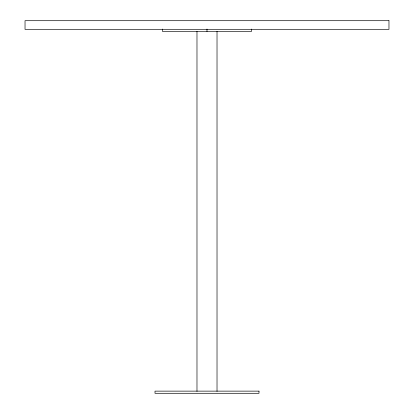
<?xml version="1.0" encoding="UTF-8"?>
<svg xmlns="http://www.w3.org/2000/svg" width="414" height="414" viewBox="0 0 414 414"><rect width="100%" height="100%" fill="white"/><g stroke="black" fill="none" stroke-linecap="round" stroke-linejoin="round"><path stroke-width="0.62" d="M251.417 29.058L251.417 31.531L162.578 31.531L162.578 29.058M217.019 31.304L217.019 391.365M206.995 29.058L206.995 31.531M196.981 31.298L196.981 391.365M388.969 20.7L25.031 20.7L25.031 29.363L388.969 29.363L388.969 20.7M258.993 391.132L155.007 391.132L155.007 393.3L258.993 393.3L258.993 391.132"/></g></svg>
